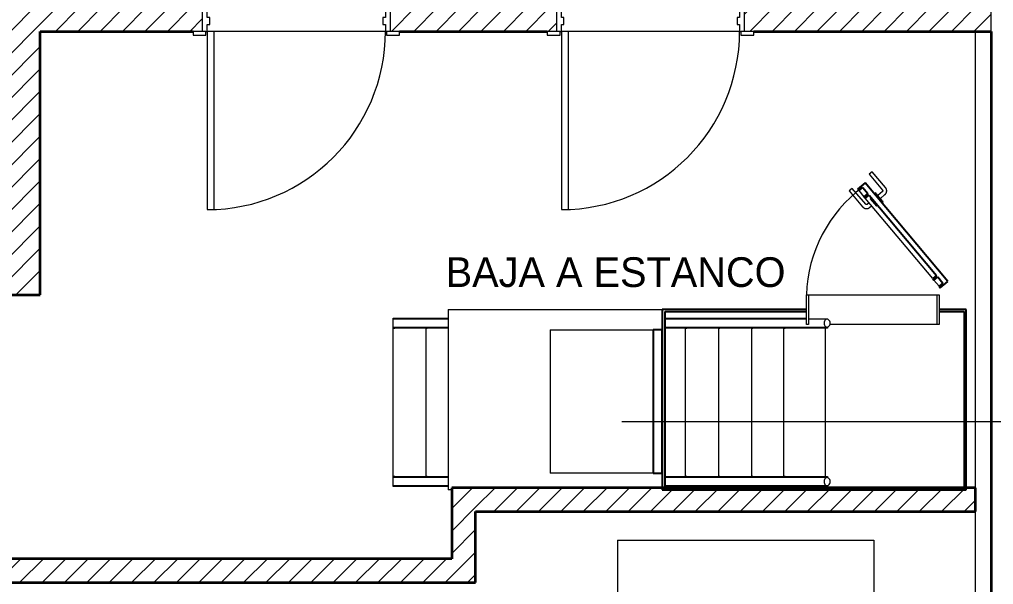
# Model space of a CAD drawing. Header units: metres. Extents: x -3 to 175, y -5 to 18.
# Drawn here: x 78.277 to 83.197, y 5.107 to 7.96 of the extents above; entities that cross this region are included whole.
import ezdxf

# ---------------------------------------------------------------- set-up
doc = ezdxf.new("R2010")
doc.units = ezdxf.units.M
for name, color, linetype, lineweight in [('A-DOOR', 7, 'Continuous', 9), ('A-DOOR-FRAM', 7, 'Continuous', 18), ('A-FLOR', 7, 'Continuous', 9), ('A-GENM', 7, 'Continuous', 9), ('A-WALL', 7, 'Continuous', 9), ('A-WALL-PATT', 7, 'Continuous', 35), ('E-ELEC-EQPM', 7, 'Continuous', 9), ('G-ANNO-SYMB', 7, 'Continuous', 9), ('G-ANNO-TEXT', 7, 'Continuous', 9), ('I-WALL', 7, 'Continuous', 9)]:
    doc.layers.add(name, color=color, linetype=linetype, lineweight=lineweight)
doc.styles.add('Century Gothic_2', font='GOTHIC.TTF', dxfattribs={"height": 0.15})
pattern_1 = [(45, (70.33247, 0), (-0.05656854, 0.05656854), [])]

# ---------------------------------------------------------------- blocks, each defined once
blk = doc.blocks.new('M_Generador - M_Generador-3046588-N-Cubierta 01')
at = {"layer": 'E-ELEC-EQPM'}
for p, q in [((1.5356, 0.5779), (2.8312, 0.5779)), ((1.5356, 0.5779), (1.5356, -0.5779)), ((2.8312, 0.5779), (2.8312, -0.5779)), ((-1.7935, -0.1876), (-1.7935, -0.1976)), ((-1.7935, -0.1876), (-1.7935, -0.1976)), ((-1.7061, -0.1976), (-1.7061, -0.1876)), ((-1.4605, -0.1876), (-1.4605, -0.1976)), ((-1.2591, -0.1876), (-1.2591, -0.1976)), ((-0.8147, -0.1976), (-0.8147, -0.1876)), ((-0.6536, -0.1876), (-0.6536, -0.1976)), ((-0.3056, -0.1976), (-0.3056, -0.1876)), ((-0.25, -0.1876), (-0.25, -0.1976)), ((-0.235, -0.1976), (-0.235, -0.1876)), ((0.5043, -0.1976), (0.5141, -0.1876)), ((0.6467, -0.1876), (0.6467, -0.1976)), ((0.7977, -0.1876), (0.7977, -0.1976)), ((0.8809, -0.1976), (0.8809, -0.1876)), ((0.9142, -0.5779), (0.9042, -0.5779)), ((2.8312, -0.5779), (1.5356, -0.5779))]:
    blk.add_line(p, q, dxfattribs=at)
at = {"layer": 'E-ELEC-EQPM', "flags": 128}
blk.add_lwpolyline([(0.2754, -0.1876), (0.2691, -0.1911), (0.26, -0.1955), (0.2552, -0.1976)], dxfattribs=at)
blk = doc.blocks.new('M_Escalera acceso estanco - M_Escalera acceso estanco-3093415-N-Cubierta 01')
at = {"layer": 'A-GENM'}
for p, q in [((-0.42, 0.1006), (-0.42, -0.1777)), ((-0.38, -0.1777), (-0.38, 0.1006)), ((-0.375, 0.0929), (-0.375, 0.1006)), ((0.375, 0.1006), (0.375, 0.0929)), ((0.38, 0.1006), (0.38, -0.1777)), ((0.42, -0.1777), (0.42, 0.1006)), ((-0.375, 0.0929), (-0.375, -0.0637)), ((0.375, -0.0637), (0.375, 0.0929)), ((-0.375, -0.0714), (-0.375, -0.0637)), ((0.375, -0.0637), (-0.375, -0.0637)), ((-0.375, -0.0714), (-0.375, -0.1777)), ((0.375, -0.0637), (0.375, -0.0714)), ((0.375, -0.1777), (0.375, -0.0714)), ((-0.42, -1.2734), (-0.42, -2.0912)), ((-0.38, -2.0912), (-0.38, -1.2734)), ((-0.375, -1.2734), (-0.375, -1.3745)), ((0.375, -1.3745), (0.375, -1.2734)), ((0.38, -1.2734), (0.38, -2.0912)), ((0.42, -1.9864), (0.42, -1.2734)), ((-0.375, -1.3822), (-0.375, -1.3745)), ((0.375, -1.3745), (-0.375, -1.3745)), ((0.375, -1.3745), (0.375, -1.3822)), ((-0.375, -1.3822), (-0.375, -1.5419)), ((0.375, -1.5419), (0.375, -1.3822)), ((-0.375, -1.5497), (-0.375, -1.5419)), ((0.375, -1.5419), (-0.375, -1.5419)), ((-0.375, -1.5497), (-0.375, -1.7088)), ((0.375, -1.5419), (0.375, -1.5497)), ((0.375, -1.7088), (0.375, -1.5497)), ((-0.375, -1.716), (-0.375, -1.7088)), ((0.375, -1.7088), (-0.375, -1.7088)), ((-0.375, -1.716), (-0.375, -1.8712)), ((0.375, -1.7088), (0.375, -1.716)), ((0.375, -1.8712), (0.375, -1.716)), ((-0.375, -1.8789), (-0.375, -1.8712)), ((0.375, -1.8712), (-0.375, -1.8712)), ((-0.375, -1.8789), (-0.375, -2.0506)), ((0.375, -1.8712), (0.375, -1.8789)), ((0.375, -2.0506), (0.375, -1.8789)), ((0.42, -2.0912), (0.42, -1.9964)), ((-0.425, -2.0506), (-0.425, -2.0362)), ((-0.425, -2.0928), (-0.425, -2.0506)), ((-0.425, -2.0506), (-0.42, -2.0506)), ((-0.38, -2.0506), (-0.375, -2.0506)), ((-0.375, -2.0506), (-0.375, -2.0928)), ((0.375, -2.0928), (0.375, -2.0506)), ((0.375, -2.0506), (0.38, -2.0506)), ((-0.4197, -2.0928), (-0.425, -2.0928)), ((-0.375, -2.0928), (-0.3803, -2.0928)), ((0.3803, -2.0928), (0.375, -2.0928))]:
    blk.add_line(p, q, dxfattribs=at)
for centre, start_param, end_param in [((-0.4, -2.0912), 1.570796, 4.712389), ((-0.4, -2.0912), 4.712389, 7.853982), ((0.4, -2.0912), 1.570796, 4.712389), ((0.4, -2.0912), 4.712389, 7.853982)]:
    blk.add_ellipse(centre, major_axis=(0.02, 0), ratio=0.780799, start_param=start_param, end_param=end_param, dxfattribs=at)
blk = doc.blocks.new('M_Cubierta acceso - M_Cubierta acceso-V185-N-Cubierta 01')
at = {"layer": 'A-DOOR', "lineweight": 18}
for p, q in [((0.1032, 0.065), (0.1132, 0.065)), ((0.1032, -0.085), (0.1032, 0.065)), ((0.1132, 0.065), (0.1132, -0.085)), ((0.7632, 0.065), (0.7732, 0.065)), ((0.7632, -0.085), (0.7632, 0.065)), ((0.7732, 0.065), (0.7732, -0.085)), ((0.1132, -0.085), (0.1032, -0.085)), ((0.7732, -0.085), (0.7632, -0.085))]:
    blk.add_line(p, q, dxfattribs=at)
at = {"layer": 'A-DOOR'}
for p, q in [((0.1132, 0.065), (0.1632, 0.065)), ((0.1632, 0.065), (0.6538, 0.065)), ((0.1632, -0.085), (0.1132, -0.085)), ((0.7132, -0.085), (0.1632, -0.085)), ((0.7632, -0.085), (0.7132, -0.085)), ((0.4196, -0.5319), (0.4135, -0.5371)), ((0.4135, -0.5371), (0.4453, -0.5749)), ((0.4514, -0.5698), (0.4196, -0.5319)), ((0.4537, -0.5258), (0.4437, -0.5342)), ((0.4566, -0.5495), (0.4665, -0.5412)), ((0.5564, -0.6094), (0.4889, -0.5289)), ((0.3993, -0.5715), (0.3763, -0.5908)), ((0.3909, -0.5491), (0.3848, -0.5542)), ((0.3848, -0.5542), (0.3874, -0.5573)), ((0.3943, -0.5531), (0.3882, -0.5583)), ((0.3882, -0.5583), (0.42, -0.5962)), ((0.3891, -0.6061), (0.4121, -0.5868)), ((0.4261, -0.591), (0.3943, -0.5531)), ((0.4453, -0.5749), (0.4514, -0.5698)), ((0.4736, -0.5418), (0.5411, -0.6222)), ((0.3732, -0.626), (0.4407, -0.7064)), ((0.456, -0.6936), (0.3885, -0.6131)), ((0.42, -0.5962), (0.4261, -0.591)), ((0.4208, -0.5971), (0.4234, -0.6002)), ((0.4234, -0.6002), (0.4295, -0.5951)), ((0.5411, -0.6222), (0.5564, -0.6094)), ((0.4407, -0.7064), (0.456, -0.6936))]:
    blk.add_line(p, q, dxfattribs=at)
at = {"layer": 'A-DOOR', "flags": 128}
for points in [[(0.4889, -0.5289), (0.4882, -0.5282), (0.4875, -0.5274), (0.4868, -0.5267), (0.4861, -0.5261), (0.4853, -0.5254), (0.4845, -0.5248), (0.4837, -0.5243), (0.4829, -0.5237), (0.482, -0.5232), (0.4811, -0.5227), (0.4802, -0.5223), (0.4793, -0.5219), (0.4784, -0.5215), (0.4774, -0.5212), (0.4765, -0.5209), (0.4755, -0.5207), (0.4745, -0.5205), (0.4735, -0.5203), (0.4725, -0.5202), (0.4715, -0.5201), (0.4705, -0.52), (0.4695, -0.52), (0.4685, -0.52), (0.4676, -0.5201), (0.4666, -0.5202), (0.4656, -0.5203), (0.4646, -0.5205), (0.4636, -0.5208), (0.4626, -0.521), (0.4617, -0.5213), (0.4608, -0.5217), (0.4598, -0.522), (0.4589, -0.5225), (0.458, -0.5229), (0.4572, -0.5234), (0.4563, -0.5239), (0.4555, -0.5245), (0.4547, -0.5251), (0.4539, -0.5257), (0.4537, -0.5258)], [(0.4665, -0.5412), (0.4667, -0.541), (0.4668, -0.5409), (0.467, -0.5408), (0.4672, -0.5407), (0.4673, -0.5406), (0.4675, -0.5405), (0.4677, -0.5404), (0.4679, -0.5403), (0.4681, -0.5403), (0.4683, -0.5402), (0.4685, -0.5402), (0.4687, -0.5401), (0.4688, -0.5401), (0.469, -0.54), (0.4692, -0.54), (0.4694, -0.54), (0.4696, -0.54), (0.4698, -0.54), (0.47, -0.54), (0.4702, -0.54), (0.4704, -0.54), (0.4706, -0.5401), (0.4708, -0.5401), (0.471, -0.5402), (0.4712, -0.5402), (0.4714, -0.5403), (0.4716, -0.5404), (0.4718, -0.5404), (0.472, -0.5405), (0.4721, -0.5406), (0.4723, -0.5407), (0.4725, -0.5408), (0.4726, -0.5409), (0.4728, -0.541), (0.473, -0.5412), (0.4731, -0.5413), (0.4733, -0.5414), (0.4734, -0.5416), (0.4735, -0.5417), (0.4736, -0.5418)], [(0.3763, -0.5908), (0.3755, -0.5914), (0.3748, -0.5921), (0.3741, -0.5928), (0.3734, -0.5936), (0.3728, -0.5943), (0.3722, -0.5951), (0.3716, -0.596), (0.3711, -0.5968), (0.3706, -0.5977), (0.3701, -0.5985), (0.3697, -0.5994), (0.3693, -0.6003), (0.3689, -0.6013), (0.3686, -0.6022), (0.3683, -0.6032), (0.368, -0.6042), (0.3678, -0.6051), (0.3677, -0.6061), (0.3675, -0.6071), (0.3674, -0.6081), (0.3674, -0.6091), (0.3674, -0.6101), (0.3674, -0.6111), (0.3675, -0.6121), (0.3676, -0.6131), (0.3677, -0.6141), (0.3679, -0.6151), (0.3681, -0.616), (0.3684, -0.617), (0.3687, -0.618), (0.369, -0.6189), (0.3694, -0.6198), (0.3698, -0.6207), (0.3703, -0.6216), (0.3708, -0.6225), (0.3713, -0.6233), (0.3718, -0.6242), (0.3724, -0.625), (0.373, -0.6258), (0.3732, -0.626)], [(0.3885, -0.6131), (0.3884, -0.613), (0.3883, -0.6128), (0.3882, -0.6126), (0.3881, -0.6125), (0.388, -0.6123), (0.3879, -0.6121), (0.3878, -0.6119), (0.3877, -0.6118), (0.3876, -0.6116), (0.3876, -0.6114), (0.3875, -0.6112), (0.3875, -0.611), (0.3874, -0.6108), (0.3874, -0.6106), (0.3874, -0.6104), (0.3874, -0.6102), (0.3874, -0.61), (0.3874, -0.6098), (0.3874, -0.6096), (0.3874, -0.6094), (0.3874, -0.6092), (0.3874, -0.609), (0.3875, -0.6088), (0.3875, -0.6086), (0.3876, -0.6084), (0.3877, -0.6082), (0.3877, -0.6081), (0.3878, -0.6079), (0.3879, -0.6077), (0.388, -0.6075), (0.3881, -0.6073), (0.3882, -0.6072), (0.3883, -0.607), (0.3884, -0.6068), (0.3885, -0.6067), (0.3887, -0.6065), (0.3888, -0.6064), (0.389, -0.6063), (0.3891, -0.6061), (0.3891, -0.6061)]]:
    blk.add_lwpolyline(points, dxfattribs=at)
at = {"layer": 'A-DOOR'}
blk.add_arc((0.0632, -0.06), 0.7104, 306.9095, 357.9834, dxfattribs=at)
at = {"layer": 'A-GENM', "lineweight": 25}
for p, q in [((1.5011, 0.9), (-0.0346, 0.9)), ((-0.0346, 0.9), (-0.0346, -0.01)), ((-0.0246, 0), (-0.0246, 0.89)), ((-0.0246, 0.89), (1.4862, 0.89)), ((1.4862, 0.89), (1.4862, 0)), ((1.5011, -0.01), (1.5011, 0.9)), ((1.5474, 0.8166), (1.5011, 0.8166)), ((1.5011, 0.8166), (1.5011, 0.0917)), ((1.5474, 0.0917), (1.5474, 0.8166)), ((1.5011, 0.0917), (1.5474, 0.0917)), ((0.1032, 0), (-0.0246, 0)), ((1.4862, 0), (0.7732, 0)), ((-0.0346, -0.01), (0.1032, -0.01)), ((0.7732, -0.01), (1.5011, -0.01)), ((0.0966, -0.1205), (0.0583, -0.1527)), ((0.0839, -0.1443), (0.103, -0.1282)), ((0.1096, -0.1749), (0.0839, -0.1443)), ((0.103, -0.1282), (0.0966, -0.1205)), ((0.0583, -0.1527), (0.4761, -0.6506)), ((0.1287, -0.1588), (0.1096, -0.1749)), ((0.116, -0.1826), (0.1352, -0.1665)), ((0.4567, -0.5886), (0.116, -0.1826)), ((0.1352, -0.1665), (0.1287, -0.1588)), ((0.4758, -0.5725), (0.4567, -0.5886)), ((0.4631, -0.5962), (0.4823, -0.5802)), ((0.4823, -0.5802), (0.4758, -0.5725)), ((0.4888, -0.6269), (0.4631, -0.5962)), ((0.4761, -0.6506), (0.5144, -0.6185)), ((0.508, -0.6108), (0.4888, -0.6269)), ((0.5144, -0.6185), (0.508, -0.6108))]:
    blk.add_line(p, q, dxfattribs=at)
at = {"layer": 'A-GENM'}
for p, q in [((2.5635, 0.9), (2.5819, 0.9)), ((2.5819, -0.01), (2.5819, 0.9)), ((1.5474, 0.8166), (2.0676, 0.8166)), ((2.0676, 0.0917), (2.0676, 0.8166)), ((2.0676, 0.0917), (1.5474, 0.0917)), ((2.5819, -0.01), (1.5011, -0.01)), ((0.1287, -0.1588), (0.103, -0.1282)), ((0.1352, -0.1665), (0.4758, -0.5725)), ((0.508, -0.6108), (0.4823, -0.5802))]:
    blk.add_line(p, q, dxfattribs=at)
blk = doc.blocks.new('M_Door-Interior-Single-Flush_Panel-Wood - 900 x 2100mm-3150908-N-Cubierta 01')
at = {"layer": 'A-DOOR', "lineweight": 18}
for p, q in [((0.45, 0.956825), (0.415, 0.956825)), ((0.415, 0.956825), (0.415, 0.056825)), ((0.45, 0.056825), (0.45, 0.956825)), ((0.415, 0.056825), (0.45, 0.056825))]:
    blk.add_line(p, q, dxfattribs=at)
at = {"layer": 'A-DOOR'}
for p, q in [((-0.45635, 0.076825), (-0.52135, 0.076825)), ((-0.52135, 0.076825), (-0.52135, 0.056825)), ((-0.52135, 0.056825), (-0.45635, 0.056825)), ((-0.45635, 0.056825), (-0.45635, 0.076825)), ((0.52135, 0.076825), (0.45635, 0.076825)), ((0.45635, 0.076825), (0.45635, 0.056825)), ((0.45635, 0.056825), (0.52135, 0.056825)), ((0.52135, 0.056825), (0.52135, 0.076825)), ((-0.45635, -0.063175), (-0.52135, -0.063175)), ((-0.52135, -0.063175), (-0.52135, -0.083175)), ((-0.52135, -0.083175), (-0.45635, -0.083175)), ((-0.45635, -0.083175), (-0.45635, -0.063175)), ((0.52135, -0.063175), (0.45635, -0.063175)), ((0.45635, -0.063175), (0.45635, -0.083175)), ((0.45635, -0.083175), (0.52135, -0.083175)), ((0.52135, -0.083175), (0.52135, -0.063175))]:
    blk.add_line(p, q, dxfattribs=at)
blk.add_arc((0.45, 0.056825), 0.9, 90, 180, dxfattribs=at)
at = {"layer": 'A-DOOR-FRAM'}
for p, q in [((-0.475, 0.056825), (-0.475, -0.063175)), ((-0.45, 0.056825), (-0.45635, 0.056825)), ((-0.45, 0.021825), (-0.45, 0.056825)), ((0.45, 0.056825), (0.45, 0.021825)), ((0.45635, 0.056825), (0.45, 0.056825)), ((0.475, -0.063175), (0.475, 0.056825)), ((-0.4373, 0.021825), (-0.45, 0.021825)), ((-0.4373, -0.0131), (-0.4373, 0.021825)), ((0.45, 0.021825), (0.4373, 0.021825)), ((0.4373, 0.021825), (0.4373, -0.0131)), ((-0.45, -0.063175), (-0.45, -0.0131)), ((-0.45, -0.0131), (-0.4373, -0.0131)), ((0.4373, -0.0131), (0.45, -0.0131)), ((0.45, -0.0131), (0.45, -0.063175)), ((-0.45635, -0.063175), (-0.45, -0.063175)), ((0.45, -0.063175), (0.45635, -0.063175))]:
    blk.add_line(p, q, dxfattribs=at)

msp = doc.modelspace()

# ---------------------------------------------------------------- hatches: boundary and pattern name
at = {"layer": 'A-WALL-PATT', "lineweight": 9}
h = msp.add_hatch(dxfattribs=at)
h.set_pattern_fill('FP_3', color=256, style=0, pattern_type=2)
h.set_pattern_definition(pattern_1)
h.paths.add_polyline_path([(78.2023, 6.5689), (78.3823, 6.5689), (78.3823, 11.2028), (78.2023, 11.2028), (78.2023, 6.6837)])
h = msp.add_hatch(dxfattribs=at)
h.set_pattern_fill('FP_3', color=256, style=0, pattern_type=2)
h.set_pattern_definition(pattern_1)
h.paths.add_polyline_path([(83.1843, 7.8996), (83.1843, 8.0196), (81.9393, 8.0196), (81.9393, 7.8996), (83.005, 7.8996)])
h.paths.add_polyline_path([(80.943, 7.8996), (80.9893, 7.8996), (80.9893, 8.0196), (80.1503, 8.0196), (80.1503, 7.8996), (80.1967, 7.8996)])
h.paths.add_polyline_path([(78.3823, 7.8996), (79.2003, 7.8996), (79.2003, 8.0196), (78.3823, 8.0196), (78.3823, 7.9696)])
h = msp.add_hatch(dxfattribs=at)
h.set_pattern_fill('FP_3', color=256, style=0, pattern_type=2)
h.set_pattern_definition(pattern_1)
h.paths.add_polyline_path([(80.4612, 5.2368), (80.5812, 5.2368), (80.5812, 5.5948), (80.4612, 5.5948), (80.4612, 5.4031)])
h = msp.add_hatch(dxfattribs=at)
h.set_pattern_fill('FP_3', color=256, style=0, pattern_type=2)
h.set_pattern_definition(pattern_1)
h.paths.add_polyline_path([(83.1062, 5.4748), (83.1062, 5.5948), (80.5812, 5.5948), (80.5812, 5.4748), (83.005, 5.4748)])
h = msp.add_hatch(dxfattribs=at)
h.set_pattern_fill('FP_3', color=256, style=0, pattern_type=2)
h.set_pattern_definition(pattern_1)
h.paths.add_polyline_path([(80.4455, 5.1168), (80.5812, 5.1168), (80.5812, 5.2368), (76.2732, 5.2368), (76.2732, 5.1168), (79.9335, 5.1168)])

# ---------------------------------------------------------------- linework, layer by layer
at = {"layer": 'A-FLOR'}
for p, q in [((80.1645, 5.6015), (80.1645, 6.4515)), ((80.1645, 6.4515), (80.4428, 6.4515)), ((81.5385, 6.4515), (82.2516, 6.4515)), ((82.3472, 6.4015), (82.3472, 5.6515)), ((80.4428, 5.6015), (80.1645, 5.6015)), ((82.3013, 5.6015), (81.5385, 5.6015))]:
    msp.add_line(p, q, dxfattribs=at)
at = {"layer": 'A-WALL'}
for p, q in [((83.1843, 7.8996), (83.1843, 8.0196)), ((80.1253, 7.8996), (79.2603, 7.8996)), ((81.9143, 7.8996), (81.0493, 7.8996))]:
    msp.add_line(p, q, dxfattribs=at)
at = {"layer": 'A-WALL', "lineweight": 35}
for p, q in [((78.3823, 6.5689), (78.3823, 7.8996)), ((78.3823, 7.8996), (79.154, 7.8996)), ((80.1967, 7.8996), (80.943, 7.8996)), ((81.9857, 7.8996), (83.1843, 7.8996)), ((78.2023, 6.5689), (78.3823, 6.5689)), ((80.4612, 5.5948), (80.4612, 5.2368)), ((83.1062, 5.5948), (80.4612, 5.5948)), ((83.1062, 5.4748), (83.1062, 5.5948)), ((80.5812, 5.1168), (80.5812, 5.4748)), ((80.5812, 5.4748), (83.1062, 5.4748)), ((80.4612, 5.2368), (76.2732, 5.2368)), ((76.1532, 5.1168), (80.5812, 5.1168))]:
    msp.add_line(p, q, dxfattribs=at)
at = {"layer": 'G-ANNO-SYMB', "lineweight": 18}
msp.add_line((81.3203, 5.93), (91.6963, 5.93), dxfattribs=at)
at = {"layer": 'I-WALL'}
for p, q in [((83.1062, 5.5948), (83.1062, 7.8996)), ((83.1062, 2.101), (83.1062, 5.4748))]:
    msp.add_line(p, q, dxfattribs=at)
at = {"layer": 'I-WALL', "lineweight": 35}
msp.add_line((83.1843, 7.8996), (83.1843, 2.101), dxfattribs=at)

# ---------------------------------------------------------------- block references
at = {"layer": 'A-DOOR', "rotation": 180}
for p in [(79.6753, 7.9565), (81.4643, 7.9565)]:
    msp.add_blockref('M_Door-Interior-Single-Flush_Panel-Wood - 900 x 2100mm-3150908-N-Cubierta 01', p, dxfattribs=at)
at = {"layer": 'A-GENM'}
for name, p, rotation in [('M_Cubierta acceso - M_Cubierta acceso-V185-N-Cubierta 01', (83.0247, 6.4848), 180), ('M_Escalera acceso estanco - M_Escalera acceso estanco-3093415-N-Cubierta 01', (80.2651, 6.0265), 90.0000000000001)]:
    msp.add_blockref(name, p, dxfattribs=dict(at, rotation=rotation))
at = {"layer": 'E-ELEC-EQPM'}
msp.add_blockref('M_Generador - M_Generador-3046588-N-Cubierta 01', (79.7614, 4.7522), dxfattribs=at)

# ---------------------------------------------------------------- texts
at = {"layer": 'G-ANNO-TEXT', "insert": (80.4297, 6.7591), "char_height": 0.15, "width": 2.140506, "attachment_point": 1, "style": 'Century Gothic_2'}
msp.add_mtext('BAJA A ESTANCO', dxfattribs=at)

doc.saveas('drawing.dxf')
